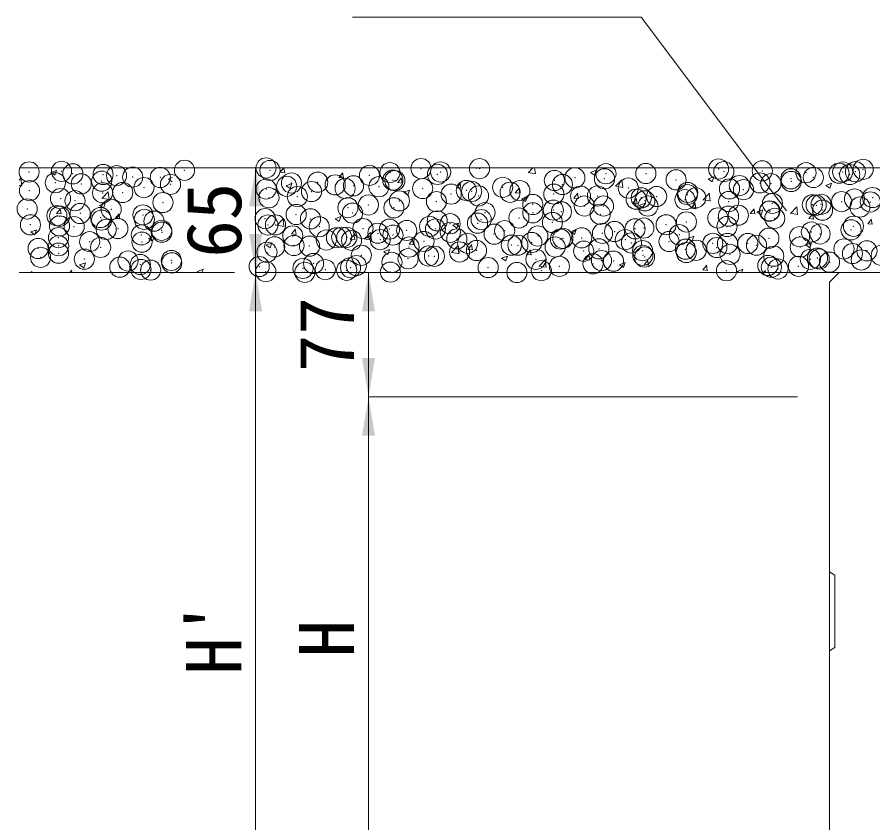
# Model space of a CAD drawing. Units: millimetres at full size, sheet at 1:25. Extents: x 18944 to 44294, y 17215 to 24678.
# Drawn here: x 26075 to 26606, y 22979 to 23478 of the extents above; entities that cross this region are included whole.
import ezdxf
from ezdxf.enums import TextEntityAlignment as Align

# ---------------------------------------------------------------- set-up
doc = ezdxf.new("R2010")
doc.units = ezdxf.units.MM
doc.header["$LTSCALE"] = 25
doc.header["$PDMODE"] = 32
doc.header["$PDSIZE"] = 12.5
doc.linetypes.add('DASHED', pattern=[7.5, 6, -1.5])
for name, color, linetype, lineweight in [('ハッチング', 8, 'Continuous', 5), ('基礎', 3, 'Continuous', 13), ('寸法線', 7, 'Continuous', 9), ('引出線', 4, 'Continuous', 9), ('本体（側溝）', 112, 'Continuous', 5)]:
    doc.layers.add(name, color=color, linetype=linetype, lineweight=lineweight)
doc.styles.add('ＭＳ ゴシック', font='')
doc.styles.get('ＭＳ ゴシック').set_extended_font_data('MS Gothic')

# ---------------------------------------------------------------- blocks, each defined once
blk = doc.blocks.new('filled_arrow')
at = {"color": 0, "linetype": 'Continuous', "lineweight": -2}
blk.add_solid([(7.5, 1.25), (0, 0), (7.5, -1.25)], dxfattribs=at)

msp = doc.modelspace()

# ---------------------------------------------------------------- linework, layer by layer
at = {"layer": 'ハッチング'}
for p, q in [((26238.37, 23382.11), (26240.74, 23384.93)), ((26241.19, 23381.8), (26240.61, 23384.93)), ((26359.52, 23384.93), (26360.28, 23384.42)), ((26360.27, 23384.42), (26360.45, 23384.93)), ((26392.18, 23381.82), (26395.16, 23384.93)), ((26396.64, 23381.12), (26396.2, 23384.93)), ((26096.05, 23381.95), (26098.58, 23380.24)), ((26096.06, 23381.96), (26099.61, 23383.33)), ((26098.57, 23380.24), (26099.6, 23383.31)), ((26238.37, 23382.11), (26241.41, 23381.84)), ((26274.81, 23378.92), (26277.26, 23381.84)), ((26274.81, 23378.92), (26277.84, 23378.66)), ((26277.63, 23378.61), (26277.04, 23381.8)), ((26392.14, 23381.9), (26396.66, 23381.2)), ((26430.76, 23382.06), (26433.28, 23380.35)), ((26430.77, 23382.07), (26434.32, 23383.44)), ((26433.28, 23380.35), (26434.31, 23383.42)), ((26503.77, 23378.01), (26507.33, 23379.37)), ((26506.29, 23376.28), (26507.32, 23379.35)), ((26076.45, 23377.34), (26077.57, 23378.5)), ((26076.45, 23374.01), (26078.1, 23373.76)), ((26078.08, 23373.67), (26077.52, 23378.5)), ((26169.06, 23377.89), (26171.42, 23378.8)), ((26169.06, 23377.88), (26171.42, 23376.28)), ((26242.06, 23373.81), (26244.59, 23372.1)), ((26242.07, 23373.83), (26245.63, 23375.19)), ((26244.59, 23372.11), (26245.62, 23375.18)), ((26311.24, 23375.73), (26314.28, 23375.47)), ((26311.25, 23375.74), (26313.69, 23378.65)), ((26314.06, 23375.43), (26313.47, 23378.61)), ((26347.68, 23372.55), (26350.13, 23375.47)), ((26350.5, 23372.24), (26349.91, 23375.42)), ((26446.39, 23373.42), (26450.35, 23377.54)), ((26450.86, 23372.71), (26450.3, 23377.53)), ((26503.76, 23377.99), (26506.29, 23376.28)), ((26576.77, 23373.92), (26579.3, 23372.21)), ((26576.78, 23373.94), (26580.34, 23375.3)), ((26579.29, 23372.22), (26580.32, 23375.29)), ((26127.83, 23365.97), (26131.79, 23370.1)), ((26132.3, 23365.27), (26131.74, 23370.09)), ((26315.07, 23369.74), (26317.6, 23368.04)), ((26315.08, 23369.76), (26318.63, 23371.12)), ((26317.59, 23368.04), (26318.62, 23371.11)), ((26347.68, 23372.55), (26350.72, 23372.28)), ((26384.12, 23369.36), (26386.57, 23372.28)), ((26384.12, 23369.36), (26387.16, 23369.09)), ((26386.94, 23369.05), (26386.35, 23372.24)), ((26420.56, 23366.17), (26423, 23369.09)), ((26423.37, 23365.86), (26422.79, 23369.05)), ((26446.35, 23373.5), (26450.87, 23372.79)), ((26500.61, 23365.01), (26504.56, 23369.13)), ((26505.07, 23364.3), (26504.51, 23369.12)), ((26127.79, 23366.05), (26132.31, 23365.35)), ((26388.07, 23365.67), (26390.6, 23363.97)), ((26388.08, 23365.69), (26391.64, 23367.05)), ((26390.6, 23363.97), (26391.63, 23367.04)), ((26420.56, 23366.17), (26423.59, 23365.9)), ((26456.99, 23362.98), (26459.44, 23365.9)), ((26456.99, 23362.98), (26460.03, 23362.72)), ((26459.81, 23362.68), (26459.22, 23365.86)), ((26461.09, 23361.62), (26464.65, 23362.99)), ((26463.6, 23359.9), (26464.63, 23362.97)), ((26500.57, 23365.09), (26505.09, 23364.39)), ((26099.67, 23356.65), (26102.12, 23359.57)), ((26102.49, 23356.34), (26101.9, 23359.53)), ((26126.37, 23361.49), (26128.9, 23359.79)), ((26126.38, 23361.51), (26129.94, 23362.88)), ((26128.9, 23359.79), (26129.93, 23362.86)), ((26461.08, 23361.6), (26463.61, 23359.9)), ((26493.43, 23359.8), (26495.88, 23362.72)), ((26493.43, 23359.79), (26496.47, 23359.53)), ((26496.25, 23359.49), (26495.66, 23362.67)), ((26529.87, 23356.61), (26532.32, 23359.53)), ((26532.68, 23356.3), (26532.1, 23359.48)), ((26534.1, 23357.55), (26537.65, 23358.92)), ((26536.61, 23355.83), (26537.64, 23358.9)), ((26554.82, 23356.6), (26558.78, 23360.72)), ((26559.29, 23355.89), (26558.73, 23360.72)), ((26099.67, 23356.65), (26102.71, 23356.38)), ((26136.11, 23353.46), (26138.56, 23356.38)), ((26136.11, 23353.46), (26139.15, 23353.2)), ((26138.93, 23353.15), (26138.34, 23356.34)), ((26236.26, 23349.16), (26240.22, 23353.28)), ((26240.73, 23348.45), (26240.17, 23353.27)), ((26272.39, 23353.37), (26275.95, 23354.74)), ((26272.39, 23353.36), (26274.91, 23351.65)), ((26274.91, 23351.65), (26275.94, 23354.72)), ((26529.87, 23356.61), (26532.9, 23356.34)), ((26534.09, 23357.53), (26536.61, 23355.83)), ((26554.79, 23356.68), (26559.3, 23355.98)), ((26566.3, 23353.42), (26568.75, 23356.34)), ((26566.3, 23353.42), (26569.34, 23353.15)), ((26569.12, 23353.11), (26568.53, 23356.3)), ((26602.74, 23350.23), (26605.19, 23353.15)), ((26605.56, 23349.92), (26604.97, 23353.11)), ((26236.23, 23349.24), (26240.74, 23348.53)), ((26345.39, 23349.29), (26347.92, 23347.58)), ((26345.4, 23349.3), (26348.96, 23350.67)), ((26347.91, 23347.58), (26348.94, 23350.65)), ((26602.74, 23350.23), (26605.78, 23349.96)), ((26083.69, 23345.11), (26086.22, 23343.4)), ((26083.7, 23345.13), (26087.25, 23346.49)), ((26086.21, 23343.4), (26087.24, 23346.47)), ((26156.7, 23341.06), (26160.26, 23342.42)), ((26159.22, 23339.34), (26160.25, 23342.41)), ((26245.42, 23343.9), (26247.87, 23346.82)), ((26245.42, 23343.9), (26248.46, 23343.63)), ((26248.24, 23343.59), (26247.65, 23346.78)), ((26281.86, 23340.71), (26284.31, 23343.63)), ((26284.67, 23340.4), (26284.09, 23343.59)), ((26290.48, 23340.75), (26294.44, 23344.87)), ((26294.95, 23340.04), (26294.38, 23344.87)), ((26418.4, 23345.22), (26420.92, 23343.51)), ((26418.41, 23345.24), (26421.96, 23346.6)), ((26420.92, 23343.52), (26421.95, 23346.59)), ((26491.41, 23341.17), (26494.97, 23342.53)), ((26493.93, 23339.45), (26494.96, 23342.52)), ((26156.7, 23341.04), (26159.22, 23339.33)), ((26229.7, 23336.97), (26232.23, 23335.27)), ((26229.71, 23336.99), (26233.27, 23338.35)), ((26232.23, 23335.27), (26233.26, 23338.34)), ((26281.86, 23340.71), (26284.89, 23340.44)), ((26290.44, 23340.83), (26294.96, 23340.13)), ((26318.29, 23337.52), (26320.74, 23340.44)), ((26318.29, 23337.52), (26321.33, 23337.26)), ((26321.11, 23337.22), (26320.52, 23340.4)), ((26344.69, 23332.34), (26348.65, 23336.46)), ((26349.16, 23331.63), (26348.6, 23336.46)), ((26354.73, 23334.34), (26357.18, 23337.26)), ((26357.55, 23334.03), (26356.96, 23337.21)), ((26491.4, 23341.15), (26493.93, 23339.45)), ((26564.41, 23337.08), (26566.94, 23335.38)), ((26564.42, 23337.1), (26567.97, 23338.46)), ((26566.93, 23335.38), (26567.96, 23338.45)), ((26302.71, 23332.9), (26305.23, 23331.2)), ((26302.72, 23332.92), (26306.27, 23334.29)), ((26305.23, 23331.2), (26306.26, 23334.27)), ((26344.66, 23332.42), (26349.17, 23331.72)), ((26354.73, 23334.33), (26357.77, 23334.07)), ((26391.17, 23331.15), (26393.62, 23334.07)), ((26391.17, 23331.15), (26394.2, 23330.88)), ((26393.98, 23330.84), (26393.4, 23334.02)), ((26114.02, 23324.67), (26117.58, 23326.04)), ((26116.54, 23322.95), (26117.57, 23326.02)), ((26375.71, 23328.83), (26378.24, 23327.13)), ((26375.72, 23328.85), (26379.28, 23330.22)), ((26378.24, 23327.13), (26379.27, 23330.2)), ((26398.91, 23323.93), (26402.87, 23328.05)), ((26403.38, 23323.22), (26402.82, 23328.05)), ((26427.6, 23327.96), (26430.05, 23330.88)), ((26427.6, 23327.96), (26430.64, 23327.69)), ((26430.42, 23327.65), (26429.83, 23330.84)), ((26448.73, 23324.78), (26452.29, 23326.15)), ((26451.24, 23323.06), (26452.27, 23326.13)), ((26464.04, 23324.77), (26466.49, 23327.69)), ((26466.86, 23324.46), (26466.27, 23327.65)), ((26083.66, 23319.93), (26084.31, 23320.61)), ((26084.33, 23319.93), (26084.26, 23320.61)), ((26107.97, 23319.93), (26109.17, 23321.36)), ((26109.21, 23319.93), (26108.95, 23321.32)), ((26114.01, 23324.65), (26116.54, 23322.95)), ((26187.02, 23320.59), (26187.99, 23319.93)), ((26187.03, 23320.6), (26190.58, 23321.97)), ((26189.89, 23319.93), (26190.57, 23321.95)), ((26398.87, 23324.01), (26403.39, 23323.31)), ((26448.72, 23324.77), (26451.25, 23323.06)), ((26464.04, 23324.77), (26467.08, 23324.5)), ((26500.48, 23321.59), (26502.93, 23324.5)), ((26500.48, 23321.58), (26503.51, 23321.32)), ((26503.29, 23321.28), (26502.71, 23324.46)), ((26521.73, 23320.71), (26525.29, 23322.08)), ((26521.73, 23320.7), (26522.86, 23319.93)), ((26524.56, 23319.93), (26525.28, 23322.06)), ((26538.2, 23319.93), (26539.36, 23321.32)), ((26539.39, 23319.93), (26539.14, 23321.27))]:
    msp.add_line(p, q, dxfattribs=at)
for p in [(26179.02, 23383.38), (26229.61, 23384.83), (26232.02, 23383.27), (26325.7, 23384.42), (26362, 23384.38), (26510.25, 23384.15), (26599.93, 23383.97), (26082.66, 23382.34), (26102.77, 23382.72), (26109.78, 23381.19), (26128.56, 23380.73), (26136.9, 23380.05), (26146.94, 23379.16), (26164.02, 23378.9), (26293.74, 23380.21), (26306.46, 23381.88), (26335.92, 23380.81), (26337.89, 23382.31), (26421.17, 23378.71), (26439.51, 23378.11), (26440.41, 23381.24), (26465.17, 23381.36), (26513.55, 23382.51), (26537.37, 23383.01), (26555.13, 23378.07), (26564.49, 23381.86), (26569.06, 23378.9), (26584.97, 23381.53), (26587.21, 23382.29), (26591.61, 23380.72), (26595.14, 23382.48), (26098.93, 23375.64), (26114.98, 23374.95), (26127.7, 23376.63), (26153.9, 23372.63), (26170.36, 23374.66), (26242.42, 23373.45), (26245.37, 23375.47), (26261.66, 23375.99), (26272.49, 23374.32), (26283.87, 23373.75), (26299.61, 23373.17), (26308.26, 23377.22), (26309.53, 23377), (26376.37, 23372.81), (26408.45, 23377.04), (26413.43, 23374.53), (26483.92, 23377.43), (26523.17, 23373.86), (26535.89, 23375.54), (26542.68, 23375.09), (26555.34, 23376.44), (26082.9, 23370.73), (26128.24, 23369.38), (26140.73, 23369.57), (26229.7, 23371.78), (26257.79, 23370.17), (26278.64, 23372.14), (26326.73, 23372.03), (26344.41, 23368.6), (26353.84, 23370.88), (26357.13, 23370.28), (26361.38, 23367.47), (26380.96, 23369.74), (26387.04, 23370.72), (26408.08, 23368.59), (26435.2, 23367.45), (26454.29, 23372.34), (26490.93, 23368.26), (26491.09, 23369.64), (26517.02, 23371.84), (26525.72, 23371.36), (26102.15, 23365.8), (26111.11, 23364.49), (26165.66, 23363.35), (26231.4, 23366.36), (26249.01, 23367.05), (26312.33, 23364.38), (26335.3, 23363.9), (26395.04, 23362.17), (26424.67, 23367.25), (26459.13, 23365.43), (26462.32, 23366.3), (26464.55, 23364.45), (26471.85, 23367.1), (26489.43, 23365.15), (26496.09, 23366.27), (26516.55, 23364.01), (26543.67, 23362.86), (26573.84, 23362.26), (26586.56, 23363.93), (26594.53, 23365.56), (26604.37, 23363.75), (26605.8, 23366.46), (26081.48, 23359.4), (26133.58, 23359.12), (26280.37, 23360.17), (26283.25, 23356.83), (26293.09, 23361.85), (26308.91, 23360.09), (26365.42, 23357.08), (26395.09, 23357), (26407.81, 23358.67), (26412.81, 23357.62), (26427.05, 23361.21), (26438.89, 23361.2), (26466.47, 23361.19), (26541.76, 23358.03), (26542.06, 23358.18), (26568.44, 23361.99), (26570.79, 23361.72), (26574.75, 23358.66), (26597.91, 23360.57), (26099.89, 23355.24), (26101.62, 23354.92), (26114.34, 23356.59), (26127.01, 23354.09), (26127.62, 23352.47), (26153.28, 23355.72), (26154.12, 23352.94), (26160.13, 23351.8), (26229.05, 23353.42), (26248.29, 23355.95), (26257.17, 23353.26), (26335.79, 23352), (26363.01, 23352.78), (26386.42, 23353.81), (26436.84, 23356.1), (26509.81, 23353.83), (26516.4, 23354.93), (26522.52, 23355.5), (26545.12, 23353.58), (26083.48, 23349.56), (26101.54, 23348.89), (26110.6, 23348.41), (26130.51, 23346.71), (26137.72, 23347.27), (26164.84, 23346.12), (26230.79, 23349.45), (26235.48, 23349.51), (26262.6, 23348.36), (26289.71, 23347.22), (26306.17, 23346.91), (26331.05, 23348.57), (26334.68, 23346.98), (26343.77, 23350.24), (26360.76, 23350.56), (26407.22, 23351.02), (26458.48, 23347.07), (26463.93, 23347.54), (26477.72, 23349.6), (26490.32, 23351.35), (26515.49, 23348.49), (26592.44, 23346.43), (26593.91, 23348.65), (26100.88, 23341.63), (26152.3, 23343.31), (26165.01, 23344.99), (26246.19, 23342.68), (26273.31, 23341.54), (26276.54, 23341.83), (26279.73, 23341.81), (26298.97, 23344.34), (26308.3, 23343.18), (26316.83, 23346.07), (26343.95, 23344.92), (26347.96, 23340.84), (26371.07, 23343.78), (26377.59, 23345.93), (26398.19, 23342.63), (26413.68, 23341.17), (26425.31, 23341.49), (26438.27, 23344.29), (26445.77, 23345.39), (26485.87, 23343.41), (26541.44, 23341.27), (26560.48, 23342.22), (26567.83, 23345.08), (26573.2, 23343.89), (26100.97, 23336.56), (26120.21, 23339.09), (26127, 23335.56), (26152.66, 23338.81), (26234.93, 23335.91), (26246.91, 23336.74), (26256.55, 23336.35), (26267.01, 23340.14), (26282.64, 23339.92), (26300.43, 23340.39), (26318.34, 23335.76), (26327.54, 23339.25), (26354.66, 23338.1), (26381.73, 23336.96), (26381.78, 23336.95), (26385.8, 23336.9), (26394.44, 23338.64), (26408.9, 23335.81), (26412.19, 23340.71), (26452.42, 23340.34), (26456.24, 23338.32), (26479.54, 23339.2), (26506.66, 23338.05), (26515.78, 23338.02), (26528.4, 23338), (26533.78, 23336.9), (26560.9, 23335.76), (26088.26, 23334.88), (26100.92, 23331.98), (26230.17, 23332.54), (26288.71, 23330.67), (26330.4, 23330.21), (26349.64, 23332.74), (26360.15, 23333.65), (26426.62, 23333.24), (26436.02, 23334.66), (26463.13, 23333.52), (26463.31, 23330.63), (26489.7, 23334.44), (26490.25, 23332.37), (26496.44, 23333.79), (26509.16, 23335.46), (26517.37, 23331.23), (26588.01, 23334.61), (26593.29, 23331.74), (26602.27, 23333.44), (26611.16, 23330.62), (26089.78, 23329.41), (26116.9, 23328.27), (26144.02, 23327.12), (26151.65, 23324.95), (26170.89, 23327.48), (26171.14, 23325.98), (26259.09, 23325.59), (26307.68, 23326.27), (26317.69, 23328.53), (26334.06, 23330.07), (26396.99, 23328.15), (26432.4, 23325.36), (26437.65, 23327.38), (26445.12, 23327.03), (26464.36, 23329.57), (26544.49, 23330.08), (26567.21, 23328.17), (26571.61, 23328.93), (26572.65, 23328.35), (26579.07, 23326.39), (26598.73, 23327.79), (26138.93, 23323.28), (26152.04, 23321.9), (26158.04, 23321.49), (26225.37, 23323.68), (26229.46, 23320.5), (26252.49, 23322.54), (26253.65, 23320.1), (26266.36, 23321.78), (26279.61, 23321.39), (26282.02, 23323.01), (26285.6, 23324.31), (26306.73, 23320.25), (26367.36, 23323.07), (26385.19, 23319.99), (26400.32, 23321.13), (26411.57, 23323.8), (26515.16, 23321.1), (26540.82, 23324.36), (26543.02, 23323.27), (26547.12, 23322.18), (26559.83, 23323.86)]:
    msp.add_point(p, dxfattribs=at)
at = {"layer": '基礎'}
msp.add_line((27276.45, 23384.93), (26076.45, 23384.93), dxfattribs=at)
at = {"layer": '基礎', "linetype": 'DASHED', "lineweight": 15}
msp.add_line((26585.14, 23319.93), (26076.45, 23319.93), dxfattribs=at)
at = {"layer": '寸法線'}
for p, q in [((26223.16, 23384.93), (26223.16, 23319.93)), ((26559.14, 23384.93), (26223.16, 23384.93)), ((26223.16, 23319.93), (26223.16, 22867.93)), ((26565.14, 23319.93), (26223.16, 23319.93)), ((26565.14, 23319.93), (26223.16, 23319.93)), ((26293.16, 23319.93), (26293.16, 23242.94)), ((26565.14, 23319.93), (26293.16, 23319.93)), ((26559.14, 23242.94), (26293.16, 23242.94)), ((26293.16, 23242.94), (26293.16, 22942.93)), ((26559.14, 23242.94), (26293.16, 23242.94))]:
    msp.add_line(p, q, dxfattribs=at)
at = {"layer": '引出線'}
msp.add_lwpolyline([(26552.37, 23358.31), (26462.32, 23478.32), (26283.14, 23478.32)], dxfattribs=at)
at = {"layer": '本体（側溝）', "color": 2, "lineweight": 13}
for p, q in [((26579.14, 23313.93), (26585.14, 23319.93)), ((26585.14, 23319.93), (27003.14, 23319.93)), ((26579.14, 23313.93), (26579.14, 22877.93))]:
    msp.add_line(p, q, dxfattribs=at)
at = {"layer": '本体（側溝）', "color": 2}
for p, q in [((26579.14, 23134.43), (26582.34, 23132.44)), ((26582.34, 23087.43), (26582.34, 23132.44)), ((26579.14, 23085.44), (26582.34, 23087.43))]:
    msp.add_line(p, q, dxfattribs=at)

# ---------------------------------------------------------------- block references
at = {"layer": '寸法線', "xscale": 3.2, "yscale": 3.2}
for p, rotation in [((26223.16, 23384.93), 270), ((26223.16, 23319.93), 90), ((26223.16, 23319.93), 270), ((26293.16, 23319.93), 270), ((26293.16, 23242.94), 90), ((26293.16, 23242.94), 270)]:
    msp.add_blockref('filled_arrow', p, dxfattribs=dict(at, rotation=rotation))
at = {"layer": '引出線', "xscale": 0.133, "yscale": 0.133, "rotation": 126.9}
msp.add_blockref('filled_arrow', (26552.37, 23358.31), dxfattribs=at)

# ---------------------------------------------------------------- texts
at = {"layer": '寸法線', "style": 'ＭＳ ゴシック'}
for s, p in [('65', (26197.16, 23352.43)), ('77', (26267.16, 23281.44)), ("H'", (26197.16, 23093.93)), ('H', (26267.16, 23092.94))]:
    msp.add_text(s, height=34.18, rotation=90, dxfattribs=at).set_placement(p, align=Align.MIDDLE_CENTER)

doc.saveas('drawing.dxf')
